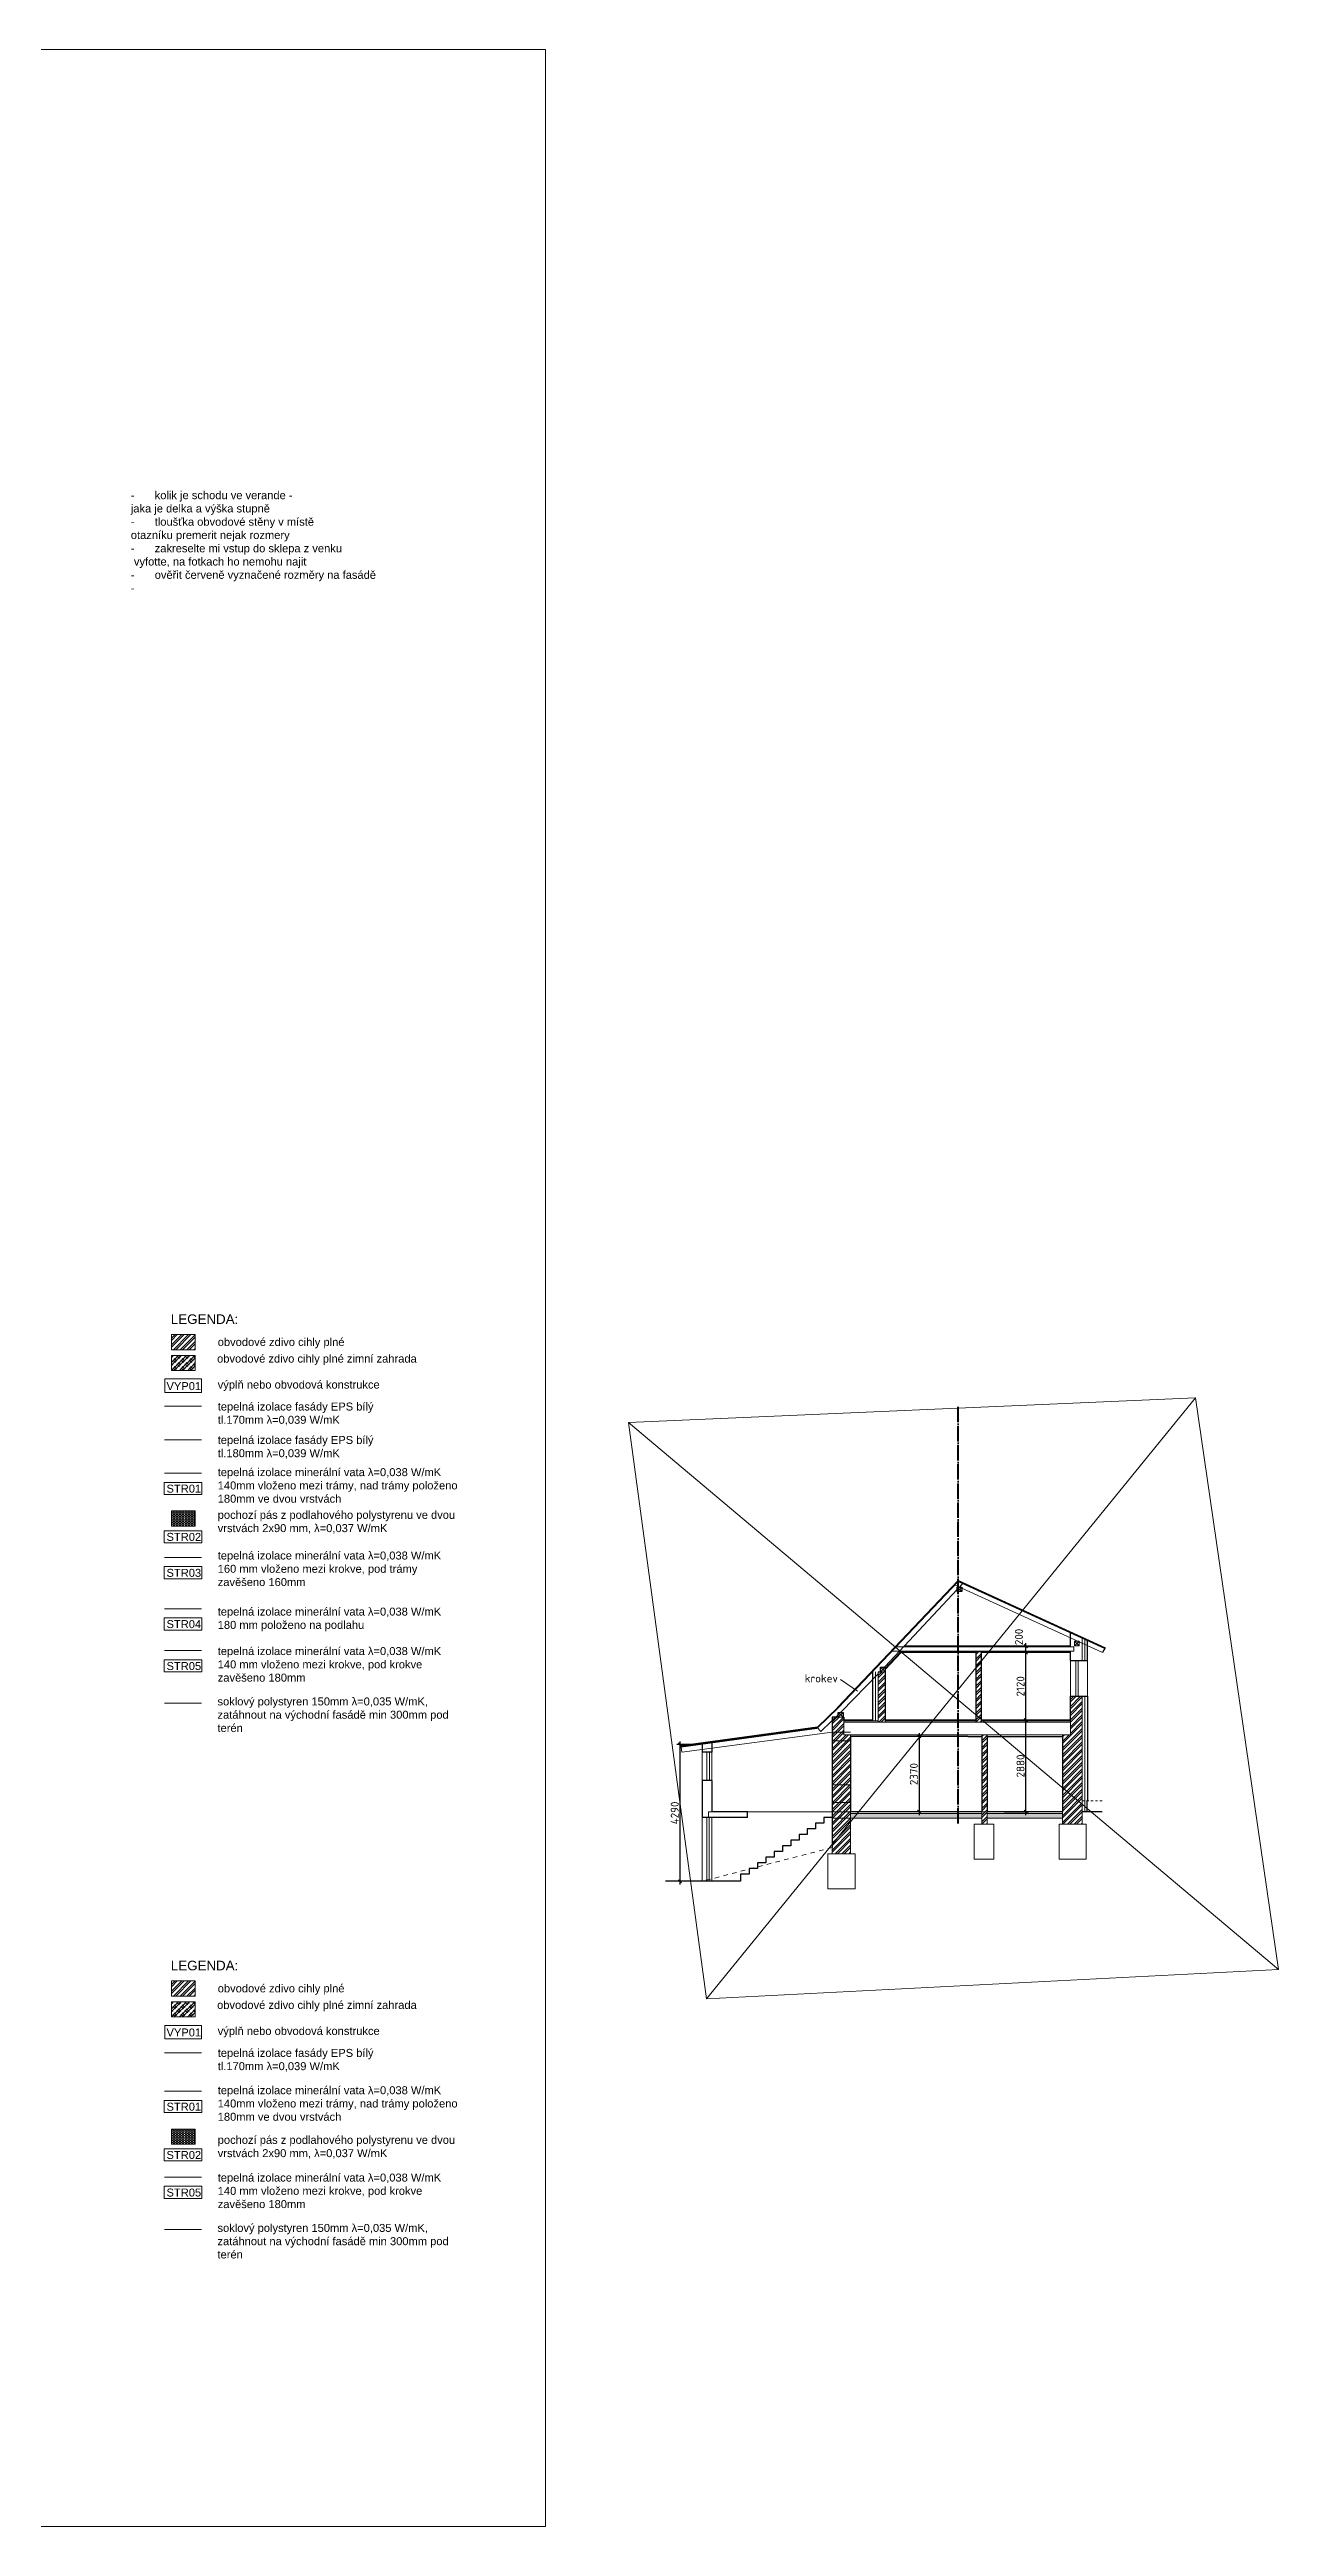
# Model space of a CAD drawing. Header units: millimetres. Extents: x 30012 to 281006, y -63657 to 130824.
# Drawn here: x 83654 to 122241, y -49641 to 28128 of the extents above; entities that cross this region are included whole.
import ezdxf

# ---------------------------------------------------------------- set-up
doc = ezdxf.new("R2010")
doc.units = ezdxf.units.MM
doc.linetypes.add('ACAD_ISO04W100', pattern=[30, 24, -3, 0, -3])
doc.linetypes.add('Čárkovaná', pattern=[282.222223, 141.111112, -141.111112])
doc.layers.add('konstrukce dotovane', color=7, linetype='Continuous', lineweight=15, true_color=0xf4270b)
doc.layers.add('srafy', color=7, linetype='Continuous', lineweight=9, true_color=0x8c8c8c)
for name, color, linetype, lineweight in [('koty', 3, 'Continuous', 9), ('popisy', 2, 'Continuous', 15), ('supertlusta', 5, 'Continuous', 40), ('tenka', 6, 'Continuous', 15), ('tlusta', 1, 'Continuous', 30)]:
    doc.layers.add(name, color=color, linetype=linetype, lineweight=lineweight)
doc.styles.add('ISOCPEUR', font='isocpeur.ttf')
doc.styles.get("Standard").update_dxf_attribs({"font": 'arial.ttf'})
doc.linetypes.add('BATTING', pattern='A,0.00254,-2.54,[134,ltypeshp.shx,S=2.54,R=0,X=-2.54,Y=0],-5.08,[134,ltypeshp.shx,S=2.54,R=180,X=2.54,Y=0],-2.54', length=10.16254)
doc.dimstyles.new('Mirek 100', dxfattribs={"dimtxt": 250, "dimasz": 100, "dimexe": 100, "dimexo": 100, "dimgap": 40, "dimtad": 1, "dimdec": 0, "dimdsep": 32, "dimtxsty": 'ISOCPEUR', "dimblk": 'OBLIQUE', "dimcen": 100, "dimdle": 100, "dimadec": 0, "dimazin": 0, "dimtfac": 1, "dimtdec": 0, "dimtmove": 2, "dimatfit": 3, "dimldrblk": 'OBLIQUE', "dimfxl": 1, "dimarcsym": 0})

# ---------------------------------------------------------------- blocks, each defined once
blk = doc.blocks.new('_Oblique')
at = {"color": 0, "linetype": 'ByBlock', "lineweight": -2}
blk.add_line((-0.5, -0.5), (0.5, 0.5), dxfattribs=at)
blk = doc.blocks.new('*D573')
at = {"layer": 'Defpoints', "color": 0, "transparency": 16777216}
for p in [(111122, -24833), (110957, -27203), (111122, -27203)]:
    blk.add_point(p, dxfattribs=at)
at = {"layer": 'tenka', "color": 0, "lineweight": -2, "transparency": 16777216}
for p, q in [((111022, -24833), (110857, -24833)), ((110957, -24733), (110957, -27303)), ((111022, -27203), (110857, -27203))]:
    blk.add_line(p, q, dxfattribs=at)
at = {"layer": 'tenka', "color": 0, "lineweight": -2, "transparency": 16777216, "xscale": 100, "yscale": 100, "zscale": 100}
for p, rotation in [((110957, -24833), 90), ((110957, -27203), 270)]:
    blk.add_blockref('_Oblique', p, dxfattribs=dict(at, rotation=rotation))
at = {"layer": 'tenka', "color": 0, "transparency": 16777216, "insert": (110792, -26018), "char_height": 250, "attachment_point": 5, "rotation": 90, "style": 'ISOCPEUR'}
blk.add_mtext('2370', dxfattribs=at)
blk = doc.blocks.new('*D574')
at = {"layer": 'Defpoints', "color": 0, "transparency": 16777216}
for p in [(114307, -22203), (114378, -22203), (114307, -24323)]:
    blk.add_point(p, dxfattribs=at)
at = {"layer": 'tenka', "color": 0, "lineweight": -2, "transparency": 16777216}
for p, q in [((114278, -22203), (114207, -22203)), ((114307, -24423), (114307, -22103))]:
    blk.add_line(p, q, dxfattribs=at)
at = {"layer": 'tenka', "color": 0, "lineweight": -2, "transparency": 16777216, "xscale": 100, "yscale": 100, "zscale": 100}
for p, rotation in [((114307, -22203), 90), ((114307, -24323), 270)]:
    blk.add_blockref('_Oblique', p, dxfattribs=dict(at, rotation=rotation))
at = {"layer": 'tenka', "color": 0, "transparency": 16777216, "insert": (114142, -23263), "char_height": 250, "attachment_point": 5, "rotation": 90, "style": 'ISOCPEUR'}
blk.add_mtext('2120', dxfattribs=at)
blk = doc.blocks.new('*D575')
at = {"layer": 'Defpoints', "color": 0, "transparency": 16777216}
for p in [(114307, -24323), (114307, -24323), (113533, -27203)]:
    blk.add_point(p, dxfattribs=at)
at = {"layer": 'tenka', "color": 0, "lineweight": -2, "transparency": 16777216}
for p, q in [((114307, -27303), (114307, -24223)), ((114407, -24323), (114407, -24323)), ((113633, -27203), (114407, -27203))]:
    blk.add_line(p, q, dxfattribs=at)
at = {"layer": 'tenka', "color": 0, "lineweight": -2, "transparency": 16777216, "xscale": 100, "yscale": 100, "zscale": 100}
for p, rotation in [((114307, -24323), 90), ((114307, -27203), 270)]:
    blk.add_blockref('_Oblique', p, dxfattribs=dict(at, rotation=rotation))
at = {"layer": 'tenka', "color": 0, "transparency": 16777216, "insert": (114142, -25763), "char_height": 250, "attachment_point": 5, "rotation": 90, "style": 'ISOCPEUR'}
blk.add_mtext('2880', dxfattribs=at)
blk = doc.blocks.new('*D576')
at = {"layer": 'Defpoints', "color": 0, "transparency": 16777216}
for p in [(110470, -22003), (114307, -22003), (114307, -22203)]:
    blk.add_point(p, dxfattribs=at)
at = {"layer": 'tenka', "color": 0, "lineweight": -2, "transparency": 16777216}
for p, q in [((110570, -22003), (114407, -22003)), ((114207, -22203), (114207, -22203)), ((114307, -22303), (114307, -21903))]:
    blk.add_line(p, q, dxfattribs=at)
at = {"layer": 'tenka', "color": 0, "lineweight": -2, "transparency": 16777216, "xscale": 100, "yscale": 100, "zscale": 100}
for p, rotation in [((114307, -22003), 90), ((114307, -22203), 270)]:
    blk.add_blockref('_Oblique', p, dxfattribs=dict(at, rotation=rotation))
at = {"layer": 'tenka', "color": 0, "transparency": 16777216, "insert": (114092, -21711), "char_height": 250, "attachment_point": 5, "rotation": 90, "style": 'ISOCPEUR'}
blk.add_mtext('200', dxfattribs=at)
blk = doc.blocks.new('*D577')
at = {"layer": 'Defpoints', "color": 0, "transparency": 16777216}
for p in [(103907, -25091), (103449, -29383), (103907, -29383)]:
    blk.add_point(p, dxfattribs=at)
at = {"layer": 'koty', "color": 0, "lineweight": -2, "transparency": 16777216}
for p, q in [((103807, -25091), (103349, -25091)), ((103449, -24991), (103449, -29483)), ((103807, -29383), (103349, -29383))]:
    blk.add_line(p, q, dxfattribs=at)
at = {"layer": 'koty', "color": 0, "lineweight": -2, "transparency": 16777216, "xscale": 100, "yscale": 100, "zscale": 100}
for p, rotation in [((103449, -25091), 90), ((103449, -29383), 270)]:
    blk.add_blockref('_Oblique', p, dxfattribs=dict(at, rotation=rotation))
at = {"layer": 'koty', "color": 0, "transparency": 16777216, "insert": (103284, -27237), "char_height": 250, "attachment_point": 5, "rotation": 90, "style": 'ISOCPEUR'}
blk.add_mtext('4290', dxfattribs=at)

msp = doc.modelspace()

# ---------------------------------------------------------------- hatches: boundary and pattern name
at = {"layer": 'srafy', "transparency": 33554687}
h = msp.add_hatch(dxfattribs=at)
h.set_pattern_fill('ZDIVO-OBECNE', color=256, scale=50)
h.set_pattern_definition([(45, (16061.79, -16294.42), (-106.06602, 106.06602), []), (45, (16132.5, -16294.42), (-106.06602, 106.06602), [])])
h.paths.add_polyline_path([(88222.1, -12219.7), (87483.5, -12219.7), (87483.5, -12694.7), (88222.1, -12694.7)])
h = msp.add_hatch(dxfattribs=at)
h.set_pattern_fill('ZDIVO-PLYNOSILIK', color=256, scale=60)
h.set_pattern_definition([(45, (16061.79, -16294.42), (-127.2792, 127.2792), []), (45, (16146.64, -16294.42), (-127.2792, 127.2792), []), (135, (16205.86, -16277.63), (-127.2792, -127.2792), [120, -60]), (135, (16248.28, -16235.2), (-127.2792, -127.2792), [120, -60])])
h.paths.add_polyline_path([(88222.1, -12873), (87483.5, -12873), (87483.5, -13348.1), (88222.1, -13348.1)])
at = {"layer": 'srafy', "true_color": 0x51eb14, "transparency": 33554687}
h = msp.add_hatch(dxfattribs=at)
h.set_pattern_fill('HONEY', color=80, scale=10)
h.set_pattern_definition([(0, (8580.057, 0), (47.625, 27.4963), [31.75, -63.5]), (120, (8580.057, 0), (-47.624994, 27.49631), [31.75, -63.5]), (60, (8580.057, 0), (6e-06, 54.99261), [-63.5, 31.75])])
h.paths.add_polyline_path([(88222.1, -17757.4), (87483.5, -17757.4), (87483.5, -18232.4), (88222.1, -18232.4)])
at = {"layer": 'srafy', "transparency": 33554687}
h = msp.add_hatch(dxfattribs=at)
h.set_pattern_fill('ZDIVO-OBECNE', color=256, scale=50)
h.set_pattern_definition([(45, (35867.46, 0), (-106.06602, 106.06602), []), (45, (35938.17, 0), (-106.06602, 106.06602), [])])
h.paths.add_polyline_path([(108806.6, -24973), (108226.6, -24973), (108226.6, -26353), (108806.6, -26353)])
h.paths.add_polyline_path([(108806.6, -24783), (108596.6, -24783), (108596.6, -24393), (108596.6, -24343), (108596.6, -24323), (108596.6, -24228), (108569.8, -24228), (108486.6, -24228), (108419.8, -24228), (108318.9, -24228), (108226.6, -24311), (108226.6, -24973), (108806.6, -24973), (108806.6, -24833)])
h.paths.add_polyline_path([(108806.6, -26353), (108226.6, -26353), (108226.6, -26913), (108806.6, -26913)])
h.paths.add_polyline_path([(108806.6, -26913), (108226.6, -26913), (108226.6, -27403), (108806.6, -27403), (108806.6, -27203)])
h.paths.add_polyline_path([(108806.6, -27403), (108226.6, -27403), (108226.6, -28323), (108226.6, -28518), (108806.6, -28518)])
h.paths.add_polyline_path([(113096.6, -24833), (113096.6, -24783), (112926.6, -24783), (112926.6, -24833), (112926.6, -27203), (112926.6, -27589.1), (113096.6, -27589.1), (113096.6, -27203)])
h.paths.add_polyline_path([(116076.6, -23573), (115706.6, -23573), (115706.6, -24323), (115706.6, -24783), (115456.6, -24783), (115456.6, -24833), (115456.6, -27203), (115456.6, -27589.1), (115496.6, -27589.1), (116076.6, -27589.1), (116076.6, -27203)])
h.paths.add_polyline_path([(112906.6, -22203), (112906.6, -22183), (112736.6, -22183), (112736.6, -22203), (112736.6, -24393), (112906.6, -24393)])
h.paths.add_polyline_path([(109896.6, -22805.9), (109676.6, -22805.9), (109676.6, -24323), (109676.6, -24393), (109896.6, -24393)])
h = msp.add_hatch(dxfattribs=at)
h.set_pattern_fill('AR-CONC', color=256)
h.set_pattern_definition([(50, (35867.46, 0), (182.18467, -15.93909), [19.05, -209.55]), (355, (35867.46, 0), (-35.24283, 191.05664), [15.24, -167.64]), (100.451, (35882.64, -1.33), (146.9425, 175.1167), [16.19, -178.09]), (46.1842, (35867.46, 50.8), (271.07904, -42.0423), [28.575, -314.325]), (96.6356, (35890.05, 47.3), (237.4042, 247.42556), [24.285, -267.135]), (351.184, (35867.46, 50.8), (237.4046, 247.4251), [22.86, -251.46]), (21, (35892.86, 38.1), (151.61488, -102.26552), [19.05, -209.55]), (326, (35892.86, 38.1), (61.80203, 184.18797), [15.24, -167.64]), (71.4514, (35905.5, 29.58), (213.4165, 81.92286), [16.19, -178.09]), (37.5, (35867.46, 0), (3.088603, 84.55504), [0, -165.608, 0, -170.18, 0, -168.275]), (7.5, (35867.46, 0), (66.81966, 100.18057), [0, -97.028, 0, -161.798, 0, -64.135]), (327.5, (35810.82, 0), (135.590595, -5.728744), [0, -63.5, 0, -198.12, 0, -262.89]), (317.5, (35785.42, 0), (148.12918, 25.42649), [0, -82.55, 0, -131.572, 0, -186.69])])
h.paths.add_polyline_path([(112151.6, -27253), (108806.6, -27253), (108806.6, -27403), (112151.6, -27403)])
h.paths.add_polyline_path([(112926.6, -27253), (112151.6, -27253), (112151.6, -27403), (112926.6, -27403)])
h.paths.add_polyline_path([(115456.6, -27253), (113096.6, -27253), (113096.6, -27403), (115456.6, -27403)])
h = msp.add_hatch(dxfattribs=at)
h.set_pattern_fill('ZDIVO-OBECNE', color=256, scale=50)
h.set_pattern_definition([(45, (16061.79, -36588.64), (-106.06602, 106.06602), []), (45, (16132.5, -36588.64), (-106.06602, 106.06602), [])])
h.paths.add_polyline_path([(88222.1, -32513.9), (87483.5, -32513.9), (87483.5, -32989), (88222.1, -32989)])
h = msp.add_hatch(dxfattribs=at)
h.set_pattern_fill('ZDIVO-PLYNOSILIK', color=256, scale=60)
h.set_pattern_definition([(45, (16061.79, -36588.64), (-127.2792, 127.2792), []), (45, (16146.64, -36588.64), (-127.2792, 127.2792), []), (135, (16205.86, -36571.85), (-127.2792, -127.2792), [120, -60]), (135, (16248.28, -36529.42), (-127.2792, -127.2792), [120, -60])])
h.paths.add_polyline_path([(88222.1, -33167.3), (87483.5, -33167.3), (87483.5, -33642.3), (88222.1, -33642.3)])
at = {"layer": 'srafy', "true_color": 0x51eb14, "transparency": 33554687}
h = msp.add_hatch(dxfattribs=at)
h.set_pattern_fill('HONEY', color=80, scale=10)
h.set_pattern_definition([(0, (8580.057, -19406.28), (47.625, 27.4963), [31.75, -63.5]), (120, (8580.057, -19406.28), (-47.624994, 27.49631), [31.75, -63.5]), (60, (8580.057, -19406.28), (6e-06, 54.99261), [-63.5, 31.75])])
h.paths.add_polyline_path([(88222.1, -37163.7), (87483.5, -37163.7), (87483.5, -37638.7), (88222.1, -37638.7)])

# ---------------------------------------------------------------- linework, layer by layer
at = {"layer": 'konstrukce dotovane', "transparency": 33554687}
msp.add_lwpolyline([(108494, -23043.6), (109027.2, -23411.6)], dxfattribs=at)
at = {"layer": 'popisy', "transparency": 33554687}
msp.add_lwpolyline([(30012.2, 28128.4), (99222.3, 28128.4), (99222.3, -49640.6), (30012.2, -49640.6)], close=True, dxfattribs=at)
for points in [[(101831.1, -14974.4), (122241.2, -32154.1), (119632.4, -14207.4), (104286.5, -33074.4), (122241.2, -32154.1), (104286.5, -33074.4), (101831.1, -14974.4), (119632.4, -14207.4)], [(87256.5, -16859.8), (87256.5, -17240.5), (88432.4, -17240.5), (88432.4, -16859.8), (87256.5, -16859.8)], [(87256.5, -18375.3), (87256.5, -18756.1), (88432.4, -18756.1), (88432.4, -18375.3), (87256.5, -18375.3)], [(87256.5, -19504.2), (87256.5, -19885), (88432.4, -19885), (88432.4, -19504.2), (87256.5, -19504.2)], [(87256.5, -21113.8), (87256.5, -21494.6), (88432.4, -21494.6), (88432.4, -21113.8), (87256.5, -21113.8)], [(87256.5, -22430.8), (87256.5, -22811.5), (88432.4, -22811.5), (88432.4, -22430.8), (87256.5, -22430.8)], [(87256.5, -36266.1), (87256.5, -36646.8), (88432.4, -36646.8), (88432.4, -36266.1), (87256.5, -36266.1)], [(87256.5, -37781.6), (87256.5, -38162.3), (88432.4, -38162.3), (88432.4, -37781.6), (87256.5, -37781.6)], [(87256.5, -38961.2), (87256.5, -39342), (88432.4, -39342), (88432.4, -38961.2), (87256.5, -38961.2)]]:
    msp.add_lwpolyline(points, dxfattribs=at)
at = {"layer": 'srafy', "color": 20, "linetype": 'BATTING', "ltscale": 5.8, "true_color": 0xe74c18, "transparency": 33554687}
for points in [[(87263.5, -14470.8), (88421.7, -14470.8)], [(87263.5, -34765), (88421.7, -34765)]]:
    msp.add_lwpolyline(points, dxfattribs=at)
at = {"layer": 'srafy', "color": 2, "linetype": 'BATTING', "ltscale": 8, "true_color": 0xf5f906, "transparency": 33554687}
for points in [[(87263.5, -15519.9), (88421.7, -15519.9)], [(109586.6, -22805.9), (109586.6, -24323)]]:
    msp.add_lwpolyline(points, dxfattribs=at)
at = {"layer": 'srafy', "color": 132, "linetype": 'BATTING', "ltscale": 7, "true_color": 0x21dede, "transparency": 33554687}
for points in [[(87263.5, -16570.7), (88421.7, -16570.7)], [(87263.5, -19215.1), (88421.7, -19215.1)], [(87263.5, -20824.7), (88421.7, -20824.7)], [(87263.5, -22141.7), (88421.7, -22141.7)], [(87263.5, -35976.9), (88421.7, -35976.9)], [(87263.5, -38672.1), (88421.7, -38672.1)]]:
    msp.add_lwpolyline(points, dxfattribs=at)
at = {"layer": 'srafy', "color": 20, "linetype": 'BATTING', "ltscale": 8, "true_color": 0xe74c18, "transparency": 33554687}
for points in [[(116161.6, -21756), (116161.6, -22453)], [(116161.6, -23573), (116161.6, -27203)]]:
    msp.add_lwpolyline(points, dxfattribs=at)
at = {"layer": 'srafy', "color": 80, "linetype": 'BATTING', "ltscale": 7, "true_color": 0x47ff0a, "transparency": 33554687}
for points in [[(87263.5, -23787.7), (88421.7, -23787.7)], [(87263.5, -40318.1), (88421.7, -40318.1)]]:
    msp.add_lwpolyline(points, dxfattribs=at)
at = {"layer": 'supertlusta', "linetype": 'ACAD_ISO04W100', "ltscale": 20, "transparency": 33554687}
msp.add_lwpolyline([(112183.5, -27572.6), (112183.5, -14429.1)], dxfattribs=at)
at = {"layer": 'tenka', "transparency": 33554687}
for p, q in [((110102.2, -22163), (115818.9, -22163)), ((115818.9, -22023), (110235.1, -22023)), ((110325.8, -22183), (115706.6, -22183)), ((115818.9, -22163), (115818.9, -22023)), ((115838.4, -21986.9), (115838.4, -21846.9)), ((115838.4, -21846.9), (115988.4, -21846.9)), ((115988.4, -21986.9), (115838.4, -21986.9)), ((115988.4, -21846.9), (115988.4, -21986.9)), ((109746.6, -22805.9), (109746.6, -22662.1)), ((109896.6, -22662.1), (109896.6, -22802.1)), ((108569.8, -24228), (108419.8, -24228))]:
    msp.add_line(p, q, dxfattribs=at)
for points in [[(87483.5, -12219.7), (88222.1, -12219.7), (88222.1, -12694.7), (87483.5, -12694.7)], [(87483.5, -12873), (88222.1, -12873), (88222.1, -13348.1), (87483.5, -13348.1)], [(87278.9, -13612.4), (88426.6, -13612.4), (88426.6, -14040.5), (87278.9, -14040.5)], [(87278.9, -13612.4), (88426.6, -13612.4), (88426.6, -14040.5), (87278.9, -14040.5)], [(87483.5, -17757.4), (88222.1, -17757.4), (88222.1, -18232.4), (87483.5, -18232.4)], [(87483.5, -32513.9), (88222.1, -32513.9), (88222.1, -32989), (87483.5, -32989)], [(87483.5, -33167.3), (88222.1, -33167.3), (88222.1, -33642.3), (87483.5, -33642.3)], [(87278.9, -33906.6), (88426.6, -33906.6), (88426.6, -34334.8), (87278.9, -34334.8)], [(87278.9, -33906.6), (88426.6, -33906.6), (88426.6, -34334.8), (87278.9, -34334.8)], [(87483.5, -37163.7), (88222.1, -37163.7), (88222.1, -37638.7), (87483.5, -37638.7)]]:
    msp.add_lwpolyline(points, close=True, dxfattribs=at)
for points in [[(108427.6, -23926.6), (112188, -19966.3)], [(112230.1, -20150), (112079.2, -20080.9)], [(112152, -20150), (112302, -20290)], [(112302, -20150), (112152, -20290)], [(112222.6, -20150), (112345.5, -20018.2)], [(116714.3, -22204.8), (112302, -20182.9)], [(109896.6, -22642.9), (112152, -20225.6)], [(116076.6, -21756), (116076.6, -22453)], [(109896.6, -22701.6), (110380.5, -22183)], [(109896.6, -22701.6), (110380.5, -22183)], [(112736.6, -22203), (112736.6, -22183)], [(112906.6, -22203), (112906.6, -22183)], [(115706.6, -22203), (112906.6, -22203)], [(115706.6, -22003), (115706.6, -22023)], [(115706.6, -22203), (115706.6, -22163)], [(115706.6, -22453), (115706.6, -23573)], [(115838.4, -21846.9), (115988.4, -21986.9)], [(115988.4, -21846.9), (115838.4, -21986.9)], [(115875.6, -22453), (115875.6, -23573)], [(115955.6, -22453), (115955.6, -23573)], [(116246.6, -22453), (116246.6, -23573)], [(108519.1, -24048.1), (109676.6, -22867.4)], [(109676.6, -22805.9), (109676.6, -22915.7)], [(109676.6, -22805.9), (109676.6, -24323)], [(109896.6, -22805.9), (109676.6, -22805.9)], [(109746.6, -22662.1), (109896.6, -22802.1)], [(109896.6, -22662.1), (109746.6, -22805.9)], [(109896.6, -22662.1), (109746.6, -22662.1)], [(109896.6, -22642.9), (109896.6, -22728.7)], [(108428.2, -23926.1), (107771.3, -24568.1), (103487.9, -25147.8)], [(108519.1, -24048.1), (107869, -24683.5), (107754.3, -24556)], [(108419.8, -24088), (108569.8, -24228)], [(108569.8, -24088), (108419.8, -24228)], [(116076.6, -23573), (116076.6, -27203)], [(107769.6, -24569.1), (103488.1, -25147.2)], [(107746.8, -24589.1), (103491.2, -25167.7)], [(108806.6, -24703), (108226.6, -24703), (103512.2, -25326.6)], [(108486.6, -24228), (108596.6, -24228)], [(108596.6, -24323), (108596.6, -24343)], [(109676.6, -24343), (108596.6, -24343)], [(108596.6, -24343), (108596.6, -24393)], [(108806.6, -24783), (108596.6, -24783), (108596.6, -24393), (108806.6, -24393)], [(115706.6, -24393), (108806.6, -24393)], [(112486.6, -24783), (108806.6, -24783)], [(108806.6, -24833), (108806.6, -24783)], [(109676.6, -24323), (109676.6, -24393)], [(109896.6, -24323), (109896.6, -24393)], [(112736.6, -24343), (109896.6, -24343)], [(112486.6, -24783), (115456.6, -24783)], [(115706.6, -24343), (112906.6, -24343)], [(112926.6, -24833), (112926.6, -24783)], [(113096.6, -24833), (113096.6, -24783)], [(115456.6, -24783), (115706.6, -24783), (115706.6, -24403)], [(115456.6, -24833), (115456.6, -24783)], [(115706.6, -24783), (115706.6, -24323)], [(103485.2, -25128), (103491.2, -25167.7)], [(103491.2, -25167.7), (103512.2, -25326.6)], [(104146.6, -25329.4), (104146.6, -26219.4)], [(104296.6, -25329.4), (104296.6, -26219.4)], [(104376.6, -25329.4), (104376.6, -26219.4)], [(104446.6, -25329.4), (104446.6, -26219.4)], [(108806.6, -24973), (108226.6, -24973)], [(108806.6, -26353), (108226.6, -26353)], [(104456.2, -27203), (104341.7, -27203), (104341.7, -27383), (104446.6, -27383)], [(105572.4, -27203), (108226.6, -27203)], [(108806.6, -26913), (108226.6, -26913)], [(113033.4, -27203), (108226.6, -27203), (108226.6, -27383)], [(108806.6, -27203), (108806.6, -28518)], [(112926.6, -27203), (112926.6, -27589.1)], [(113096.6, -27203), (113096.6, -27589.1)], [(115456.6, -27203), (115456.6, -27589.1)], [(116076.6, -27203), (116076.6, -27589.1)], [(104146.6, -27383), (104146.6, -29383)], [(104296.6, -27383), (104296.6, -29383)], [(104360.6, -27383), (104360.6, -29383)], [(104446.6, -27383), (104446.6, -29383)], [(108806.6, -27403), (108226.6, -27403)], [(112926.6, -27253), (108806.6, -27253)], [(112926.6, -27403), (108806.6, -27403)], [(113172.6, -27589.1), (113302.9, -27589.1), (113302.9, -28690.9), (112689.8, -28690.9), (112689.8, -27589.1), (112828, -27589.1)], [(112828, -27589.1), (113172.6, -27589.1)], [(115456.6, -27253), (113096.6, -27253)], [(115456.6, -27403), (113096.6, -27403)], [(116076.6, -27589.1), (116207, -27589.1), (116207, -28690.9), (115358.4, -28690.9), (115358.4, -27589.1), (115496.6, -27589.1)], [(115496.6, -27589.1), (116076.6, -27589.1)], [(116076.6, -27403), (116076.6, -27589.1)], [(108226.6, -28518), (108096.3, -28518), (108096.3, -29619.8), (108944.9, -29619.8), (108944.9, -28518), (108806.6, -28518)], [(108226.6, -28323), (108226.6, -28518)], [(108806.6, -28518), (108226.6, -28518)], [(104446.6, -29383), (104146.6, -29383)]]:
    msp.add_lwpolyline(points, dxfattribs=at)
at = {"layer": 'tenka', "linetype": 'Čárkovaná', "ltscale": 0.5, "transparency": 33554687}
msp.add_lwpolyline([(116705.1, -26863), (116076.6, -26863)], dxfattribs=at)
at = {"layer": 'tenka', "linetype": 'Čárkovaná', "transparency": 33554687}
msp.add_lwpolyline([(108226.6, -28323), (104146.6, -29383)], dxfattribs=at)
at = {"layer": 'tlusta', "transparency": 33554687}
for p, q in [((112152, -20290), (112152, -20150)), ((112302, -20150), (112302, -20290)), ((112302, -20290), (112152, -20290)), ((108419.8, -24228), (108419.8, -24088)), ((108419.8, -24088), (108569.8, -24088)), ((108569.8, -24088), (108569.8, -24228))]:
    msp.add_line(p, q, dxfattribs=at)
for points in [[(108400.1, -23926.6), (112183.5, -19942), (116800.5, -22057.5), (116714.3, -22204.8)], [(112152, -20150), (112302, -20150)], [(116790.4, -22074.8), (112188, -19966.3)], [(115706.6, -22003), (115706.6, -21590.8)], [(115706.6, -22003), (110493.7, -22003), (109896.6, -22642.9), (109896.6, -22642.9)], [(112736.6, -22203), (110389.2, -22203), (109896.6, -22730.9)], [(112736.6, -22203), (112736.6, -24393)], [(112906.6, -22203), (112906.6, -24393)], [(115706.6, -22203), (112906.6, -22203)], [(115706.6, -22453), (116246.6, -22453), (116246.6, -21833)], [(115706.6, -22453), (115706.6, -22203)], [(109496.6, -22805.9), (109496.6, -24323)], [(109676.6, -22805.9), (109746.6, -22805.9), (109746.6, -22662.1), (109896.6, -22662.1), (109896.6, -22642.9)], [(109896.6, -22728.7), (109896.6, -24323)], [(108414.2, -23911.8), (107762.1, -24549.1), (103485.2, -25128)], [(115706.6, -24323), (115706.6, -23573)], [(115706.6, -23573), (116246.6, -23573), (116246.6, -26863)], [(108226.6, -24228), (108226.6, -24973)], [(108419.8, -24228), (108226.6, -24228)], [(108569.8, -24228), (108596.6, -24228)], [(108596.6, -24228), (108596.6, -24323)], [(109496.6, -24323), (108596.6, -24323)], [(108806.6, -24323), (108596.6, -24323)], [(108806.6, -24833), (108806.6, -24973)], [(112486.6, -24833), (108806.6, -24833)], [(112736.6, -24323), (109896.6, -24323)], [(112486.6, -24833), (112926.6, -24833)], [(115706.6, -24323), (112906.6, -24323)], [(112926.6, -24833), (112926.6, -27203)], [(113096.6, -24833), (113096.6, -27203)], [(113096.6, -24833), (115456.6, -24833)], [(115456.6, -24833), (115456.6, -27203)], [(104146.6, -25028.2), (104146.6, -25329.4)], [(104446.6, -25329.4), (104146.6, -25329.4)], [(104446.6, -25329.4), (104146.6, -25329.4)], [(104446.6, -24983), (104446.6, -25329.4)], [(108226.6, -24973), (108226.6, -28323)], [(108806.6, -24973), (108806.6, -27203)], [(104146.6, -26219.4), (104146.6, -27383)], [(104446.6, -26219.4), (104146.6, -26219.4)], [(104446.6, -26219.4), (104446.6, -27203)], [(105572.4, -27203), (104446.6, -27203)], [(105572.4, -27383), (105572.4, -27203)], [(108226.6, -27203), (108226.6, -27383), (107966.6, -27378.2), (107966.6, -27558.2), (107706.6, -27558.2), (107706.6, -27738.2)], [(112926.6, -27203), (108806.6, -27203)], [(115456.6, -27203), (113096.6, -27203)], [(116705.1, -27203), (116076.6, -27203)], [(116246.6, -26863), (116226.6, -26863), (116226.6, -27203)], [(104446.6, -27383), (104146.6, -27383)], [(104446.6, -27383), (104446.6, -27383)], [(105572.4, -27383), (104446.6, -27383)], [(107186.6, -27913.5), (107186.6, -28093.5), (106926.6, -28088.8), (106926.6, -28268.8), (106666.6, -28268.8), (106666.6, -28448.8)], [(107706.6, -27558.2), (107706.6, -27738.2), (107446.6, -27733.5), (107446.6, -27913.5), (107186.6, -27913.5), (107186.6, -28093.5)], [(108226.6, -27383), (107966.6, -27383)], [(106146.6, -28624), (106146.6, -28804), (105886.6, -28799.3), (105886.6, -28979.3), (105626.6, -28979.3), (105626.6, -29159.3)], [(106666.6, -28268.8), (106666.6, -28448.8), (106406.6, -28444), (106406.6, -28624), (106146.6, -28624), (106146.6, -28804)], [(104146.6, -29383), (102992.5, -29383)], [(104446.6, -29383), (104146.6, -29383)], [(105626.6, -29159.3), (105348.2, -29159.3), (105348.2, -29383), (104446.6, -29383)]]:
    msp.add_lwpolyline(points, dxfattribs=at)

# ---------------------------------------------------------------- texts
at = {"layer": 'konstrukce dotovane', "transparency": 33554687, "insert": (108408.3, -23138.5), "char_height": 250, "width": 3648.206, "attachment_point": 9, "style": 'ISOCPEUR'}
msp.add_mtext('krokev', dxfattribs=at)
at = {"layer": 'popisy', "transparency": 33554687}
for s, p in [('STR01', (87327.3, -17179.6)), ('STR02', (87327.3, -18695.1)), ('STR03', (87327.3, -19824)), ('STR04', (87327.3, -21433.6)), ('STR05', (87327.3, -22750.6)), ('STR01', (87327.3, -36585.9)), ('STR02', (87327.3, -38101.4)), ('STR05', (87327.3, -39281))]:
    msp.add_text(s, height=250, dxfattribs=at).set_placement(p)
at = {"layer": 'tenka', "transparency": 33554687}
for s, height, p in [('LEGENDA:', 300, (87461.6, -11884.2)), ('VYP01', 250, (87326.2, -13961.5)), ('LEGENDA:', 300, (87461.6, -32178.5)), ('VYP01', 250, (87326.2, -34255.7))]:
    msp.add_text(s, height=height, dxfattribs=at).set_placement(p)
note = msp.add_mtext_dynamic_manual_height_columns('\\pi-750,l1000,t1000;-^Ikolik je schodu ve verande - \\Pjaka je delka a výška stupně\\P-^Itloušťka obvodové stěny v místě \\Potazníku premerit nejak rozmery \\P-^Izakreselte mi vstup do sklepa z venku \\P vyfotte, na fotkach ho nemohu najit\\P{\\C22;\\c2635479;-^Iověřit červeně vyznačené rozměry na fasádě}\\P', width=14632.891, gutter_width=12.5, heights=[0, 0], dxfattribs=dict(at, insert=(71310.5, 14260.9), char_height=250, attachment_point=1))
for column, words in zip(note.columns.linked_columns, ['\\pi-750,l1000,t1000;-^I']):
    column.text = words
at = {"layer": 'tenka', "transparency": 33554687, "char_height": 250, "attachment_point": 7}
for s, insert, width in [('obvodové zdivo cihly plné', (88934.6, -12651.6), 7852.498), ('obvodové zdivo cihly plné zimní zahrada', (88914.8, -13172.8), 7852.498), ('výplň nebo obvodová konstrukce', (88934.6, -13988.9), 7048.945), ('\\A1;tepelná izolace fasády EPS bílý \\Ptl.170mm λ=0,039 W/mK ', (88934.6, -15065.9), 7857.494), ('\\A1;tepelná izolace fasády EPS bílý \\Ptl.180mm λ=0,039 W/mK ', (88934.6, -16115), 7857.494), ('\\A1;tepelná izolace minerální vata λ=0,038 W/mK 140mm vloženo mezi trámy, nad trámy položeno 180mm ve dvou vrstvách', (88934.6, -17500), 7857.494), ('pochozí pás z podlahového polystyrenu ve dvou vrstvách 2x90 mm, {\\A1;λ=0,037 W/mK }', (88934.6, -18467.1), 7852.498), ('\\A1;tepelná izolace minerální vata λ=0,038 W/mK 160 mm vloženo mezi krokve, pod trámy zavěšeno 160mm ', (88934.6, -20117.5), 7547.139), ('\\A1;tepelná izolace minerální vata λ=0,038 W/mK 180 mm položeno na podlahu', (88934.6, -21533.3), 7509.396), ('\\A1;tepelná izolace minerální vata λ=0,038 W/mK 140 mm vloženo mezi krokve, pod krokve zavěšeno 180mm ', (88934.6, -23118.1), 7547.139), ('\\A1;soklový polystyren 150mm λ=0,035 W/mK, zatáhnout na východní fasádě min 300mm pod terén', (88926.9, -24698.9), 7857.494), ('obvodové zdivo cihly plné', (88934.6, -32945.9), 7852.498), ('obvodové zdivo cihly plné zimní zahrada', (88914.8, -33467), 7852.498), ('výplň nebo obvodová konstrukce', (88934.6, -34283.1), 7048.945), ('\\A1;tepelná izolace fasády EPS bílý \\Ptl.170mm λ=0,039 W/mK ', (88934.6, -35360.1), 7857.494), ('\\A1;tepelná izolace minerální vata λ=0,038 W/mK 140mm vloženo mezi trámy, nad trámy položeno 180mm ve dvou vrstvách', (88934.6, -36906.2), 7857.494), ('pochozí pás z podlahového polystyrenu ve dvou vrstvách 2x90 mm, {\\A1;λ=0,037 W/mK }', (88934.6, -38091.4), 7852.498), ('\\A1;tepelná izolace minerální vata λ=0,038 W/mK 140 mm vloženo mezi krokve, pod krokve zavěšeno 180mm ', (88934.6, -39648.5), 7547.139), ('\\A1;soklový polystyren 150mm λ=0,035 W/mK, zatáhnout na východní fasádě min 300mm pod terén', (88926.9, -41229.3), 7857.494)]:
    msp.add_mtext(s, dxfattribs=dict(at, insert=insert, width=width))

# ---------------------------------------------------------------- dimensions: what is measured, and where the dimension line sits
at = {"layer": 'koty', "transparency": 33554687}
dim = msp.add_linear_dim(base=(103449.3, -29383), p1=(103906.6, -25090.7), p2=(103906.6, -29383), angle=90, dimstyle='Mirek 100', override={"dimrnd": 10}, dxfattribs=at)
dim.commit()
dim.dimension.update_dxf_attribs({"geometry": '*D577', "text_midpoint": (103284.3, -27236.8)})
at = {"layer": 'tenka', "transparency": 33554687}
dim = msp.add_linear_dim(base=(114306.6, -22003), p1=(114306.6, -22203), p2=(110470.3, -22003), angle=90, dimstyle='Mirek 100', dxfattribs=at)
dim.commit()
dim.dimension.update_dxf_attribs({"geometry": '*D576', "text_midpoint": (114092.2, -21710.7), "dimtype": 160})
for base, p1, p2, picture, middle in [((114306.6, -22203), (114306.6, -24323), (114378.5, -22203), '*D574', (114141.6, -23263)), ((110956.9, -27203), (111122.3, -24833), (111122.3, -27203), '*D573', (110791.9, -26018)), ((114306.6, -24323), (113533.5, -27203), (114306.6, -24323), '*D575', (114141.6, -25763))]:
    dim = msp.add_linear_dim(base=base, p1=p1, p2=p2, angle=90, dimstyle='Mirek 100', dxfattribs=at)
    dim.commit()
    dim.dimension.update_dxf_attribs({"geometry": picture, "text_midpoint": middle})

doc.saveas('drawing.dxf')
